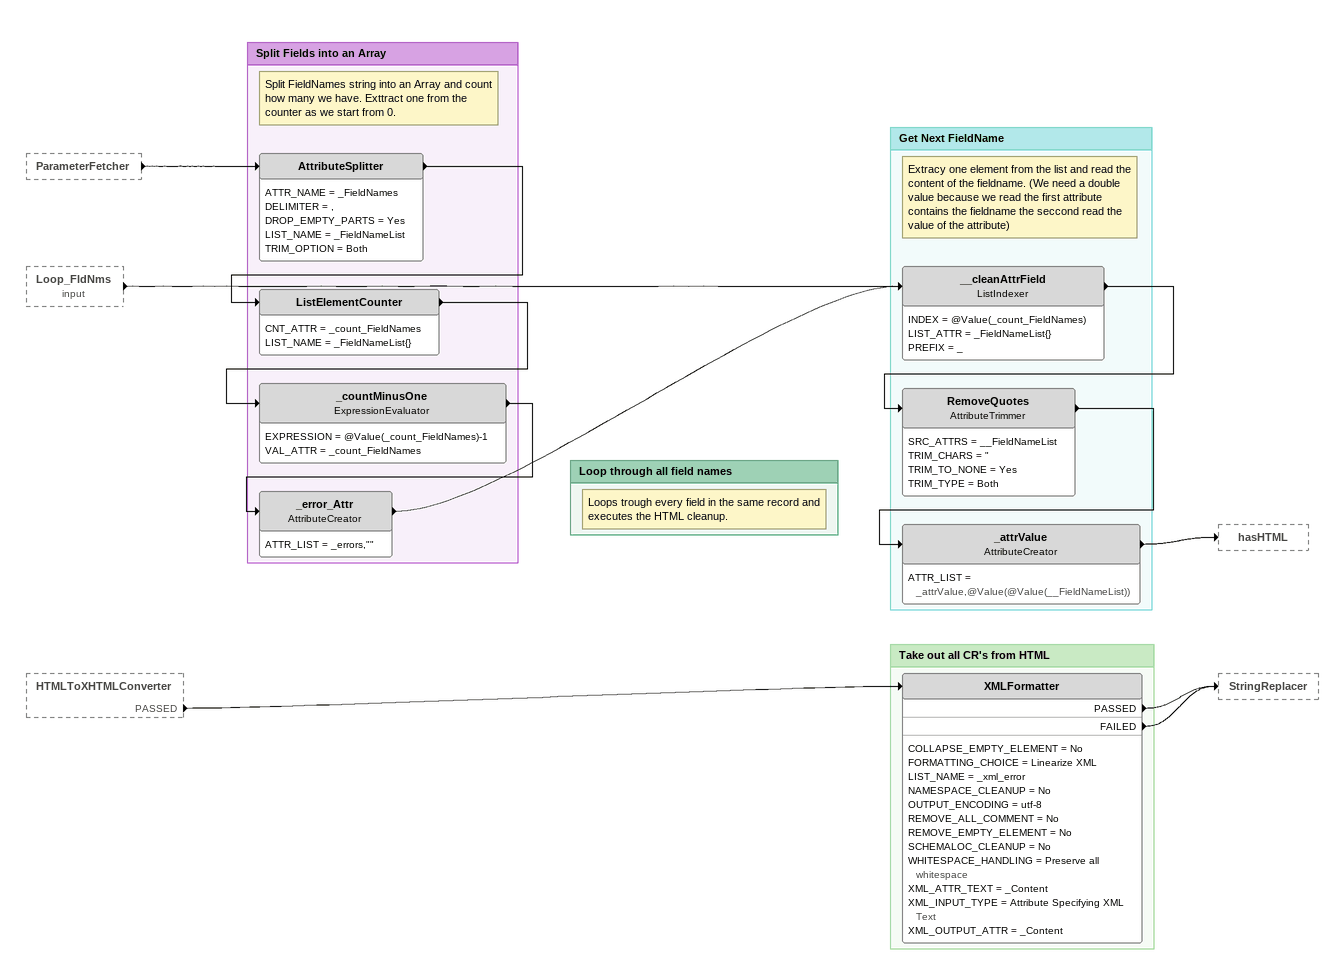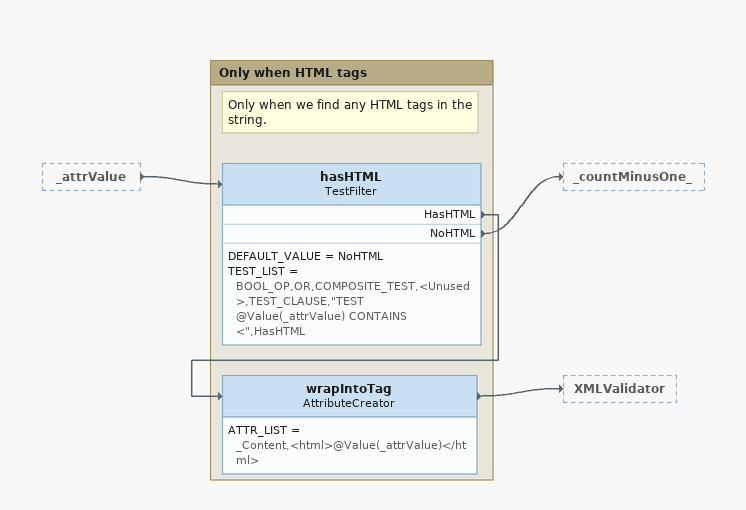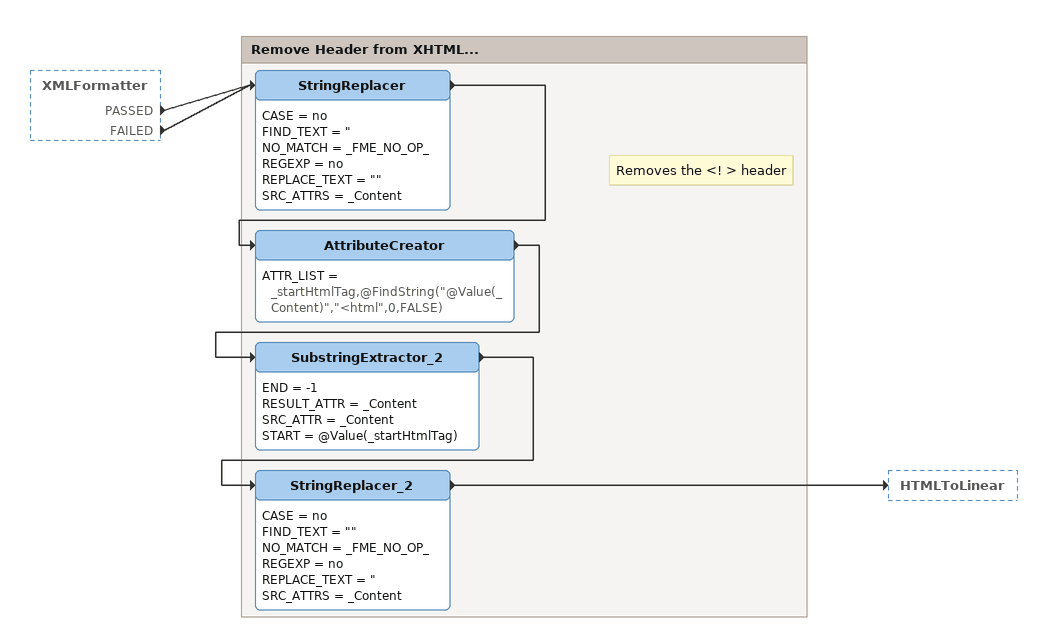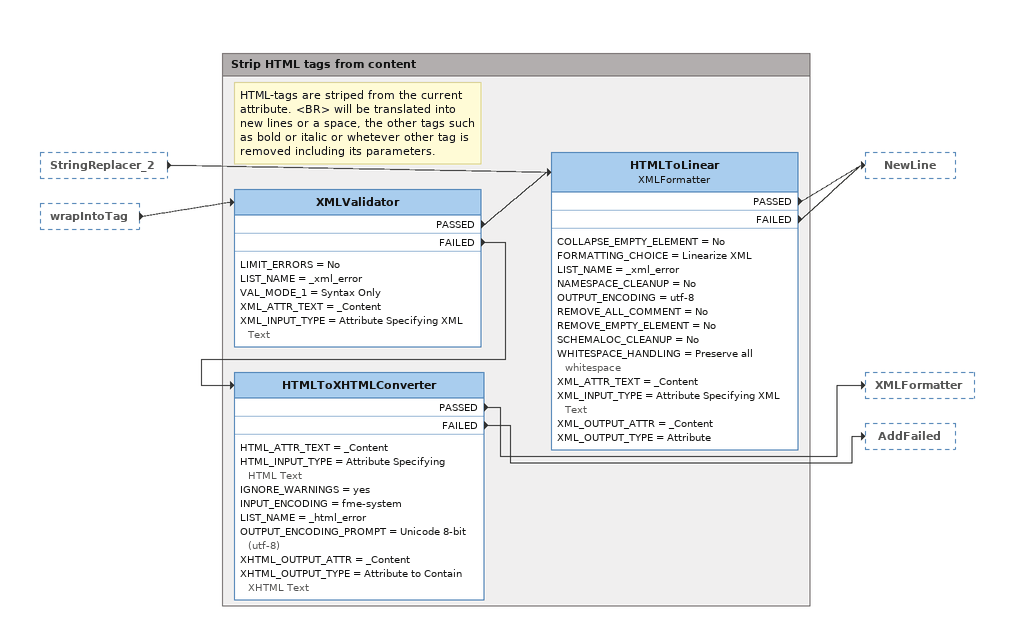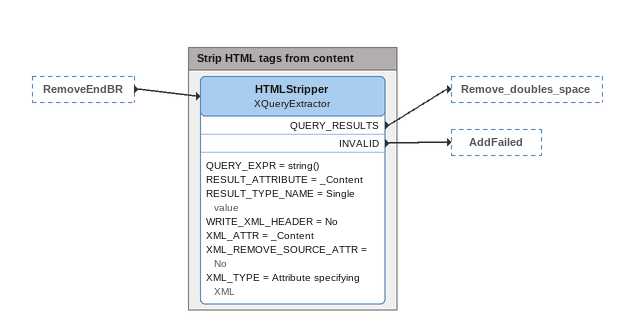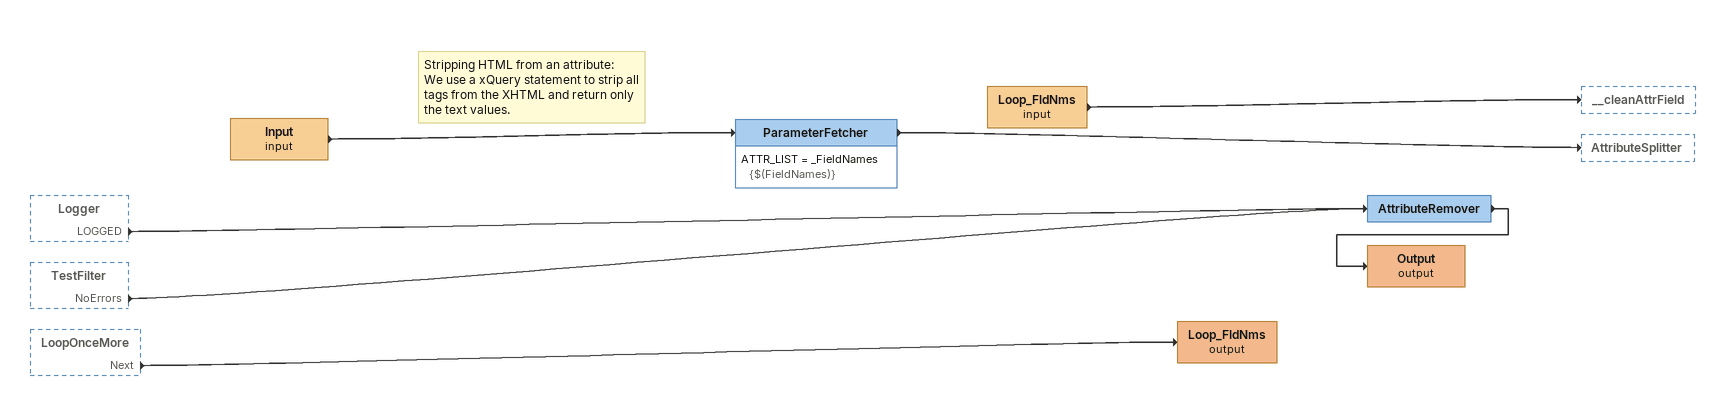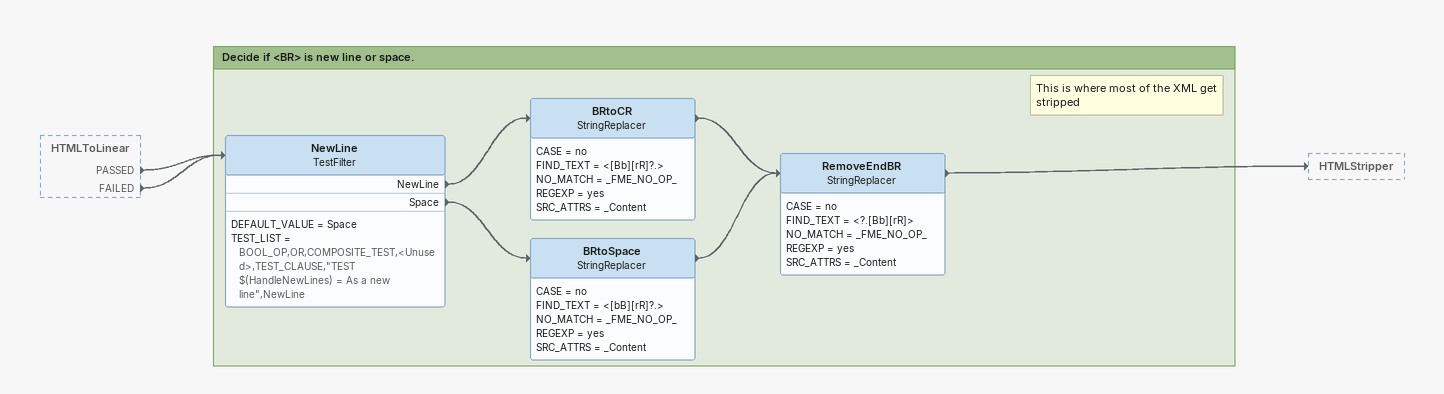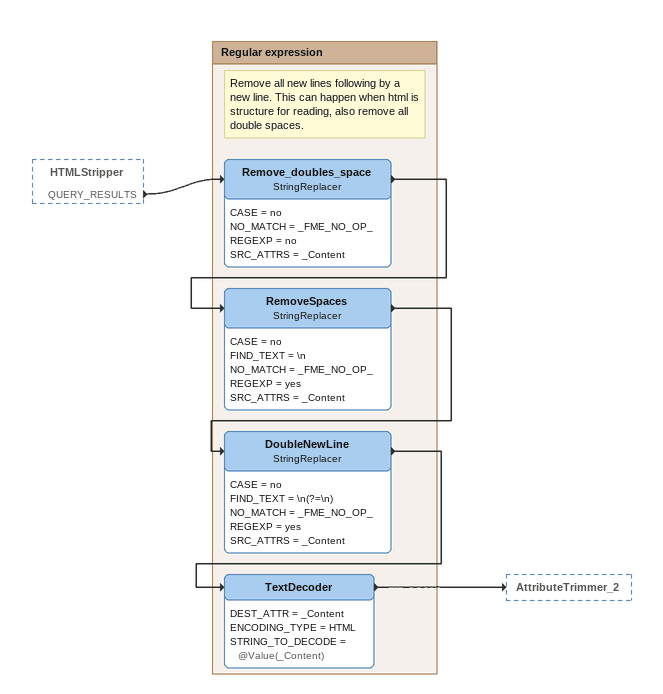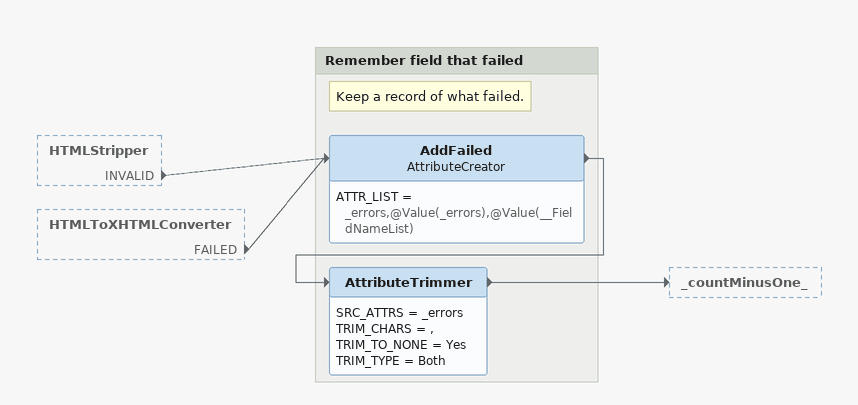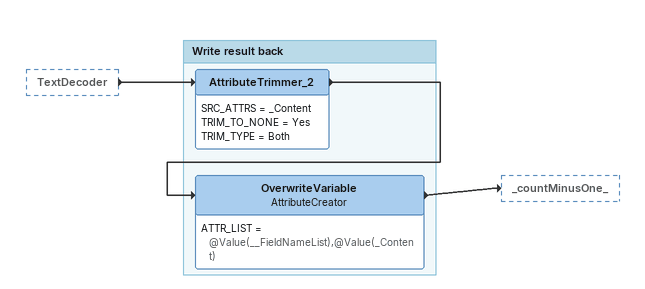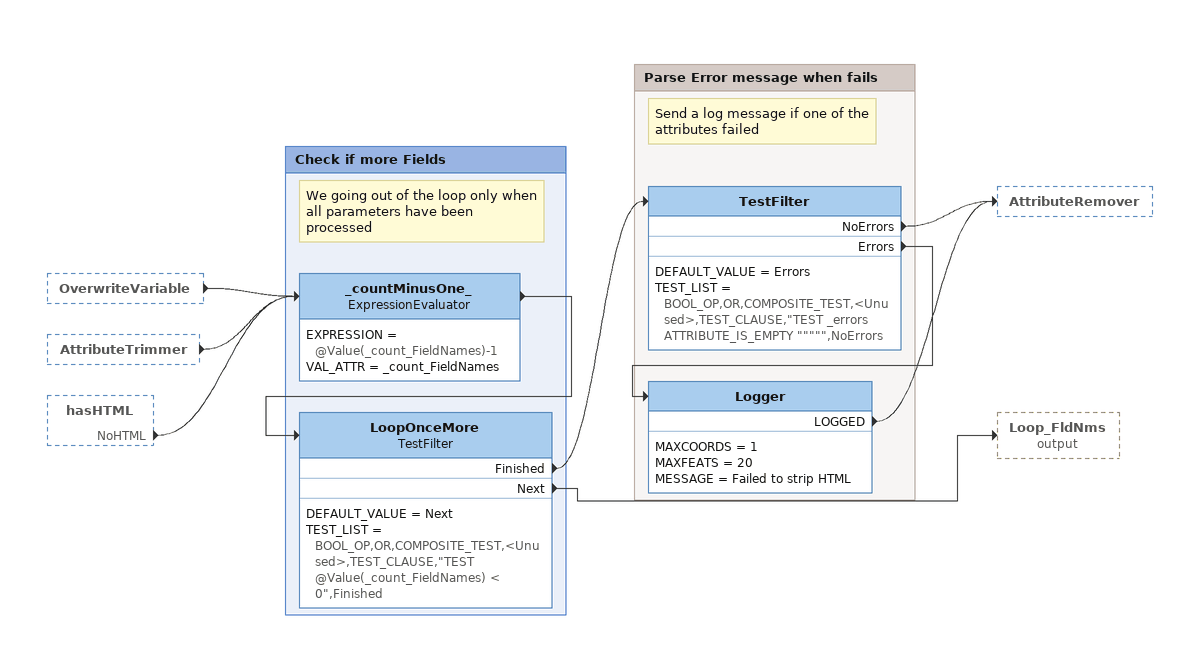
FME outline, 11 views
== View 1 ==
ParameterFetcher [outside]
    -> AttributeSplitter
Loop_FldNms (input) [outside]
    -> __cleanAttrField
HTMLToXHTMLConverter [outside]
    PASSED -> XMLFormatter

Bookmark: Split Fields into an Array
Note: Split FieldNames string into an Array and count how many we have. Exttract one from the counter as we start from 0.
AttributeSplitter
    ATTR_NAME = _FieldNames
    DELIMITER = ,
    DROP_EMPTY_PARTS = Yes
    LIST_NAME = _FieldNameList
    TRIM_OPTION = Both
    -> ListElementCounter
ListElementCounter
    CNT_ATTR = _count_FieldNames
    LIST_NAME = _FieldNameList{}
    -> _countMinusOne
_countMinusOne: ExpressionEvaluator
    EXPRESSION = @Value(_count_FieldNames)-1
    VAL_ATTR = _count_FieldNames
    -> _error_Attr
_error_Attr: AttributeCreator
    ATTR_LIST = _errors,""
    -> __cleanAttrField

Bookmark: Get Next FieldName
Note: Extracy one element from the list and read the content of the fieldname. (We need a double value because we read the first attribute contains the fieldname the seccond read the value of the attribute)
__cleanAttrField: ListIndexer
    INDEX = @Value(_count_FieldNames)
    LIST_ATTR = _FieldNameList{}
    PREFIX = _
    -> RemoveQuotes
RemoveQuotes: AttributeTrimmer
    SRC_ATTRS = __FieldNameList
    TRIM_CHARS = "
    TRIM_TO_NONE = Yes
    TRIM_TYPE = Both
    -> _attrValue
_attrValue: AttributeCreator
    ATTR_LIST = _attrValue,@Value(@Value(__FieldNameList))
    -> hasHTML

Bookmark: Take out all CR's from HTML
XMLFormatter
    COLLAPSE_EMPTY_ELEMENT = No
    FORMATTING_CHOICE = Linearize XML
    LIST_NAME = _xml_error
    NAMESPACE_CLEANUP = No
    OUTPUT_ENCODING = utf-8
    REMOVE_ALL_COMMENT = No
    REMOVE_EMPTY_ELEMENT = No
    SCHEMALOC_CLEANUP = No
    WHITESPACE_HANDLING = Preserve all whitespace
    XML_ATTR_TEXT = _Content
    XML_INPUT_TYPE = Attribute Specifying XML Text
    XML_OUTPUT_ATTR = _Content
    PASSED -> StringReplacer
    FAILED -> StringReplacer

Bookmark: Loop through all field names
Note: Loops trough every field in the same record and executes the HTML cleanup.

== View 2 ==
_attrValue [outside]
    -> hasHTML

Bookmark: Only when HTML tags
Note: Only when we find any HTML tags in the string.
hasHTML: TestFilter
    DEFAULT_VALUE = NoHTML
    TEST_LIST = BOOL_OP,OR,COMPOSITE_TEST,<Unused>,TEST_CLAUSE,"TEST @Value(_attrValue) CONTAINS <",HasHTML
    HasHTML -> wrapIntoTag
    NoHTML -> _countMinusOne_
wrapIntoTag: AttributeCreator
    ATTR_LIST = _Content,<html>@Value(_attrValue)</html>
    -> XMLValidator

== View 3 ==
XMLFormatter [outside]
    PASSED -> StringReplacer
    FAILED -> StringReplacer

Bookmark: Remove Header from XHTML...
StringReplacer
    CASE = no
    FIND_TEXT = "
    NO_MATCH = _FME_NO_OP_
    REGEXP = no
    REPLACE_TEXT = ""
    SRC_ATTRS = _Content
    -> AttributeCreator
AttributeCreator
    ATTR_LIST = _startHtmlTag,@FindString("@Value(_Content)","<html",0,FALSE)
    -> SubstringExtractor_2
Note: Removes the <! > header
SubstringExtractor_2
    END = -1
    RESULT_ATTR = _Content
    SRC_ATTR = _Content
    START = @Value(_startHtmlTag)
    -> StringReplacer_2
StringReplacer_2
    CASE = no
    FIND_TEXT = ""
    NO_MATCH = _FME_NO_OP_
    REGEXP = no
    REPLACE_TEXT = "
    SRC_ATTRS = _Content
    -> HTMLToLinear

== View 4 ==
StringReplacer_2 [outside]
    -> HTMLToLinear
wrapIntoTag [outside]
    -> XMLValidator

Bookmark: Strip HTML tags from content
Note: HTML-tags are striped from the current attribute. <BR> will be translated into new lines or a space, the other tags such as bold or italic or whetever other tag is removed including its parameters.
XMLValidator
    LIMIT_ERRORS = No
    LIST_NAME = _xml_error
    VAL_MODE_1 = Syntax Only
    XML_ATTR_TEXT = _Content
    XML_INPUT_TYPE = Attribute Specifying XML Text
    PASSED -> HTMLToLinear
    FAILED -> HTMLToXHTMLConverter
HTMLToXHTMLConverter
    HTML_ATTR_TEXT = _Content
    HTML_INPUT_TYPE = Attribute Specifying HTML Text
    IGNORE_WARNINGS = yes
    INPUT_ENCODING = fme-system
    LIST_NAME = _html_error
    OUTPUT_ENCODING_PROMPT = Unicode 8-bit (utf-8)
    XHTML_OUTPUT_ATTR = _Content
    XHTML_OUTPUT_TYPE = Attribute to Contain XHTML Text
    PASSED -> XMLFormatter
    FAILED -> AddFailed
HTMLToLinear: XMLFormatter
    COLLAPSE_EMPTY_ELEMENT = No
    FORMATTING_CHOICE = Linearize XML
    LIST_NAME = _xml_error
    NAMESPACE_CLEANUP = No
    OUTPUT_ENCODING = utf-8
    REMOVE_ALL_COMMENT = No
    REMOVE_EMPTY_ELEMENT = No
    SCHEMALOC_CLEANUP = No
    WHITESPACE_HANDLING = Preserve all whitespace
    XML_ATTR_TEXT = _Content
    XML_INPUT_TYPE = Attribute Specifying XML Text
    XML_OUTPUT_ATTR = _Content
    XML_OUTPUT_TYPE = Attribute
    PASSED -> NewLine
    FAILED -> NewLine

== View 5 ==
RemoveEndBR [outside]
    -> HTMLStripper

Bookmark: Strip HTML tags from content
HTMLStripper: XQueryExtractor
    QUERY_EXPR = string()
    RESULT_ATTRIBUTE = _Content
    RESULT_TYPE_NAME = Single value
    WRITE_XML_HEADER = No
    XML_ATTR = _Content
    XML_REMOVE_SOURCE_ATTR = No
    XML_TYPE = Attribute specifying XML
    QUERY_RESULTS -> Remove_doubles_space
    INVALID -> AddFailed

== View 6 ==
Logger [outside]
    LOGGED -> AttributeRemover
TestFilter [outside]
    NoErrors -> AttributeRemover
LoopOnceMore [outside]
    Next -> Loop_FldNms (output)
Note: Stripping HTML from an attribute: / We use a xQuery statement to strip all tags from the XHTML and return only the text values.
Input (input)
    -> ParameterFetcher
ParameterFetcher
    ATTR_LIST = _FieldNames {$(FieldNames)}
    -> AttributeSplitter
Loop_FldNms (input)
    -> __cleanAttrField
AttributeRemover
    -> Output (output)
Output (output)
Loop_FldNms (output)

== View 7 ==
HTMLToLinear [outside]
    PASSED -> NewLine
    FAILED -> NewLine

Bookmark: Decide if <BR> is new line or space.
NewLine: TestFilter
    DEFAULT_VALUE = Space
    TEST_LIST = BOOL_OP,OR,COMPOSITE_TEST,<Unused>,TEST_CLAUSE,"TEST $(HandleNewLines) = As a new line",NewLine
    NewLine -> BRtoCR
    Space -> BRtoSpace
BRtoCR: StringReplacer
    CASE = no
    FIND_TEXT = <[Bb][rR]?.>
    NO_MATCH = _FME_NO_OP_
    REGEXP = yes
    SRC_ATTRS = _Content
    -> RemoveEndBR
BRtoSpace: StringReplacer
    CASE = no
    FIND_TEXT = <[bB][rR]?.>
    NO_MATCH = _FME_NO_OP_
    REGEXP = yes
    SRC_ATTRS = _Content
    -> RemoveEndBR
Note: This is where most of the XML get stripped
RemoveEndBR: StringReplacer
    CASE = no
    FIND_TEXT = <?.[Bb][rR]>
    NO_MATCH = _FME_NO_OP_
    REGEXP = yes
    SRC_ATTRS = _Content
    -> HTMLStripper

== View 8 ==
HTMLStripper [outside]
    QUERY_RESULTS -> Remove_doubles_space

Bookmark: Regular expression
Note: Remove all new lines following by a new line. This can happen when html is structure for reading, also remove all double spaces.
Remove_doubles_space: StringReplacer
    CASE = no
    NO_MATCH = _FME_NO_OP_
    REGEXP = no
    SRC_ATTRS = _Content
    -> RemoveSpaces
RemoveSpaces: StringReplacer
    CASE = no
    FIND_TEXT = \n
    NO_MATCH = _FME_NO_OP_
    REGEXP = yes
    SRC_ATTRS = _Content
    -> DoubleNewLine
DoubleNewLine: StringReplacer
    CASE = no
    FIND_TEXT = \n(?=\n)
    NO_MATCH = _FME_NO_OP_
    REGEXP = yes
    SRC_ATTRS = _Content
    -> TextDecoder
TextDecoder
    DEST_ATTR = _Content
    ENCODING_TYPE = HTML
    STRING_TO_DECODE = @Value(_Content)
    -> AttributeTrimmer_2

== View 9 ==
HTMLStripper [outside]
    INVALID -> AddFailed
HTMLToXHTMLConverter [outside]
    FAILED -> AddFailed

Bookmark: Remember field that failed
Note: Keep a record of what failed.
AddFailed: AttributeCreator
    ATTR_LIST = _errors,@Value(_errors),@Value(__FieldNameList)
    -> AttributeTrimmer
AttributeTrimmer
    SRC_ATTRS = _errors
    TRIM_CHARS = ,
    TRIM_TO_NONE = Yes
    TRIM_TYPE = Both
    -> _countMinusOne_

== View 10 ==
TextDecoder [outside]
    -> AttributeTrimmer_2

Bookmark: Write result back
AttributeTrimmer_2
    SRC_ATTRS = _Content
    TRIM_TO_NONE = Yes
    TRIM_TYPE = Both
    -> OverwriteVariable
OverwriteVariable: AttributeCreator
    ATTR_LIST = @Value(__FieldNameList),@Value(_Content)
    -> _countMinusOne_

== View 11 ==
OverwriteVariable [outside]
    -> _countMinusOne_
AttributeTrimmer [outside]
    -> _countMinusOne_
hasHTML [outside]
    NoHTML -> _countMinusOne_

Bookmark: Check if more Fields
Note: We going out of the loop only when all parameters have been processed
_countMinusOne_: ExpressionEvaluator
    EXPRESSION = @Value(_count_FieldNames)-1
    VAL_ATTR = _count_FieldNames
    -> LoopOnceMore
LoopOnceMore: TestFilter
    DEFAULT_VALUE = Next
    TEST_LIST = BOOL_OP,OR,COMPOSITE_TEST,<Unused>,TEST_CLAUSE,"TEST @Value(_count_FieldNames) < 0",Finished
    Finished -> TestFilter
    Next -> Loop_FldNms (output)

Bookmark: Parse Error message when fails
Note: Send a log message if one of the attributes failed
TestFilter
    DEFAULT_VALUE = Errors
    TEST_LIST = BOOL_OP,OR,COMPOSITE_TEST,<Unused>,TEST_CLAUSE,"TEST _errors ATTRIBUTE_IS_EMPTY """"",NoErrors
    NoErrors -> AttributeRemover
    Errors -> Logger
Logger
    MAXCOORDS = 1
    MAXFEATS = 20
    MESSAGE = Failed to strip HTML
    LOGGED -> AttributeRemover
